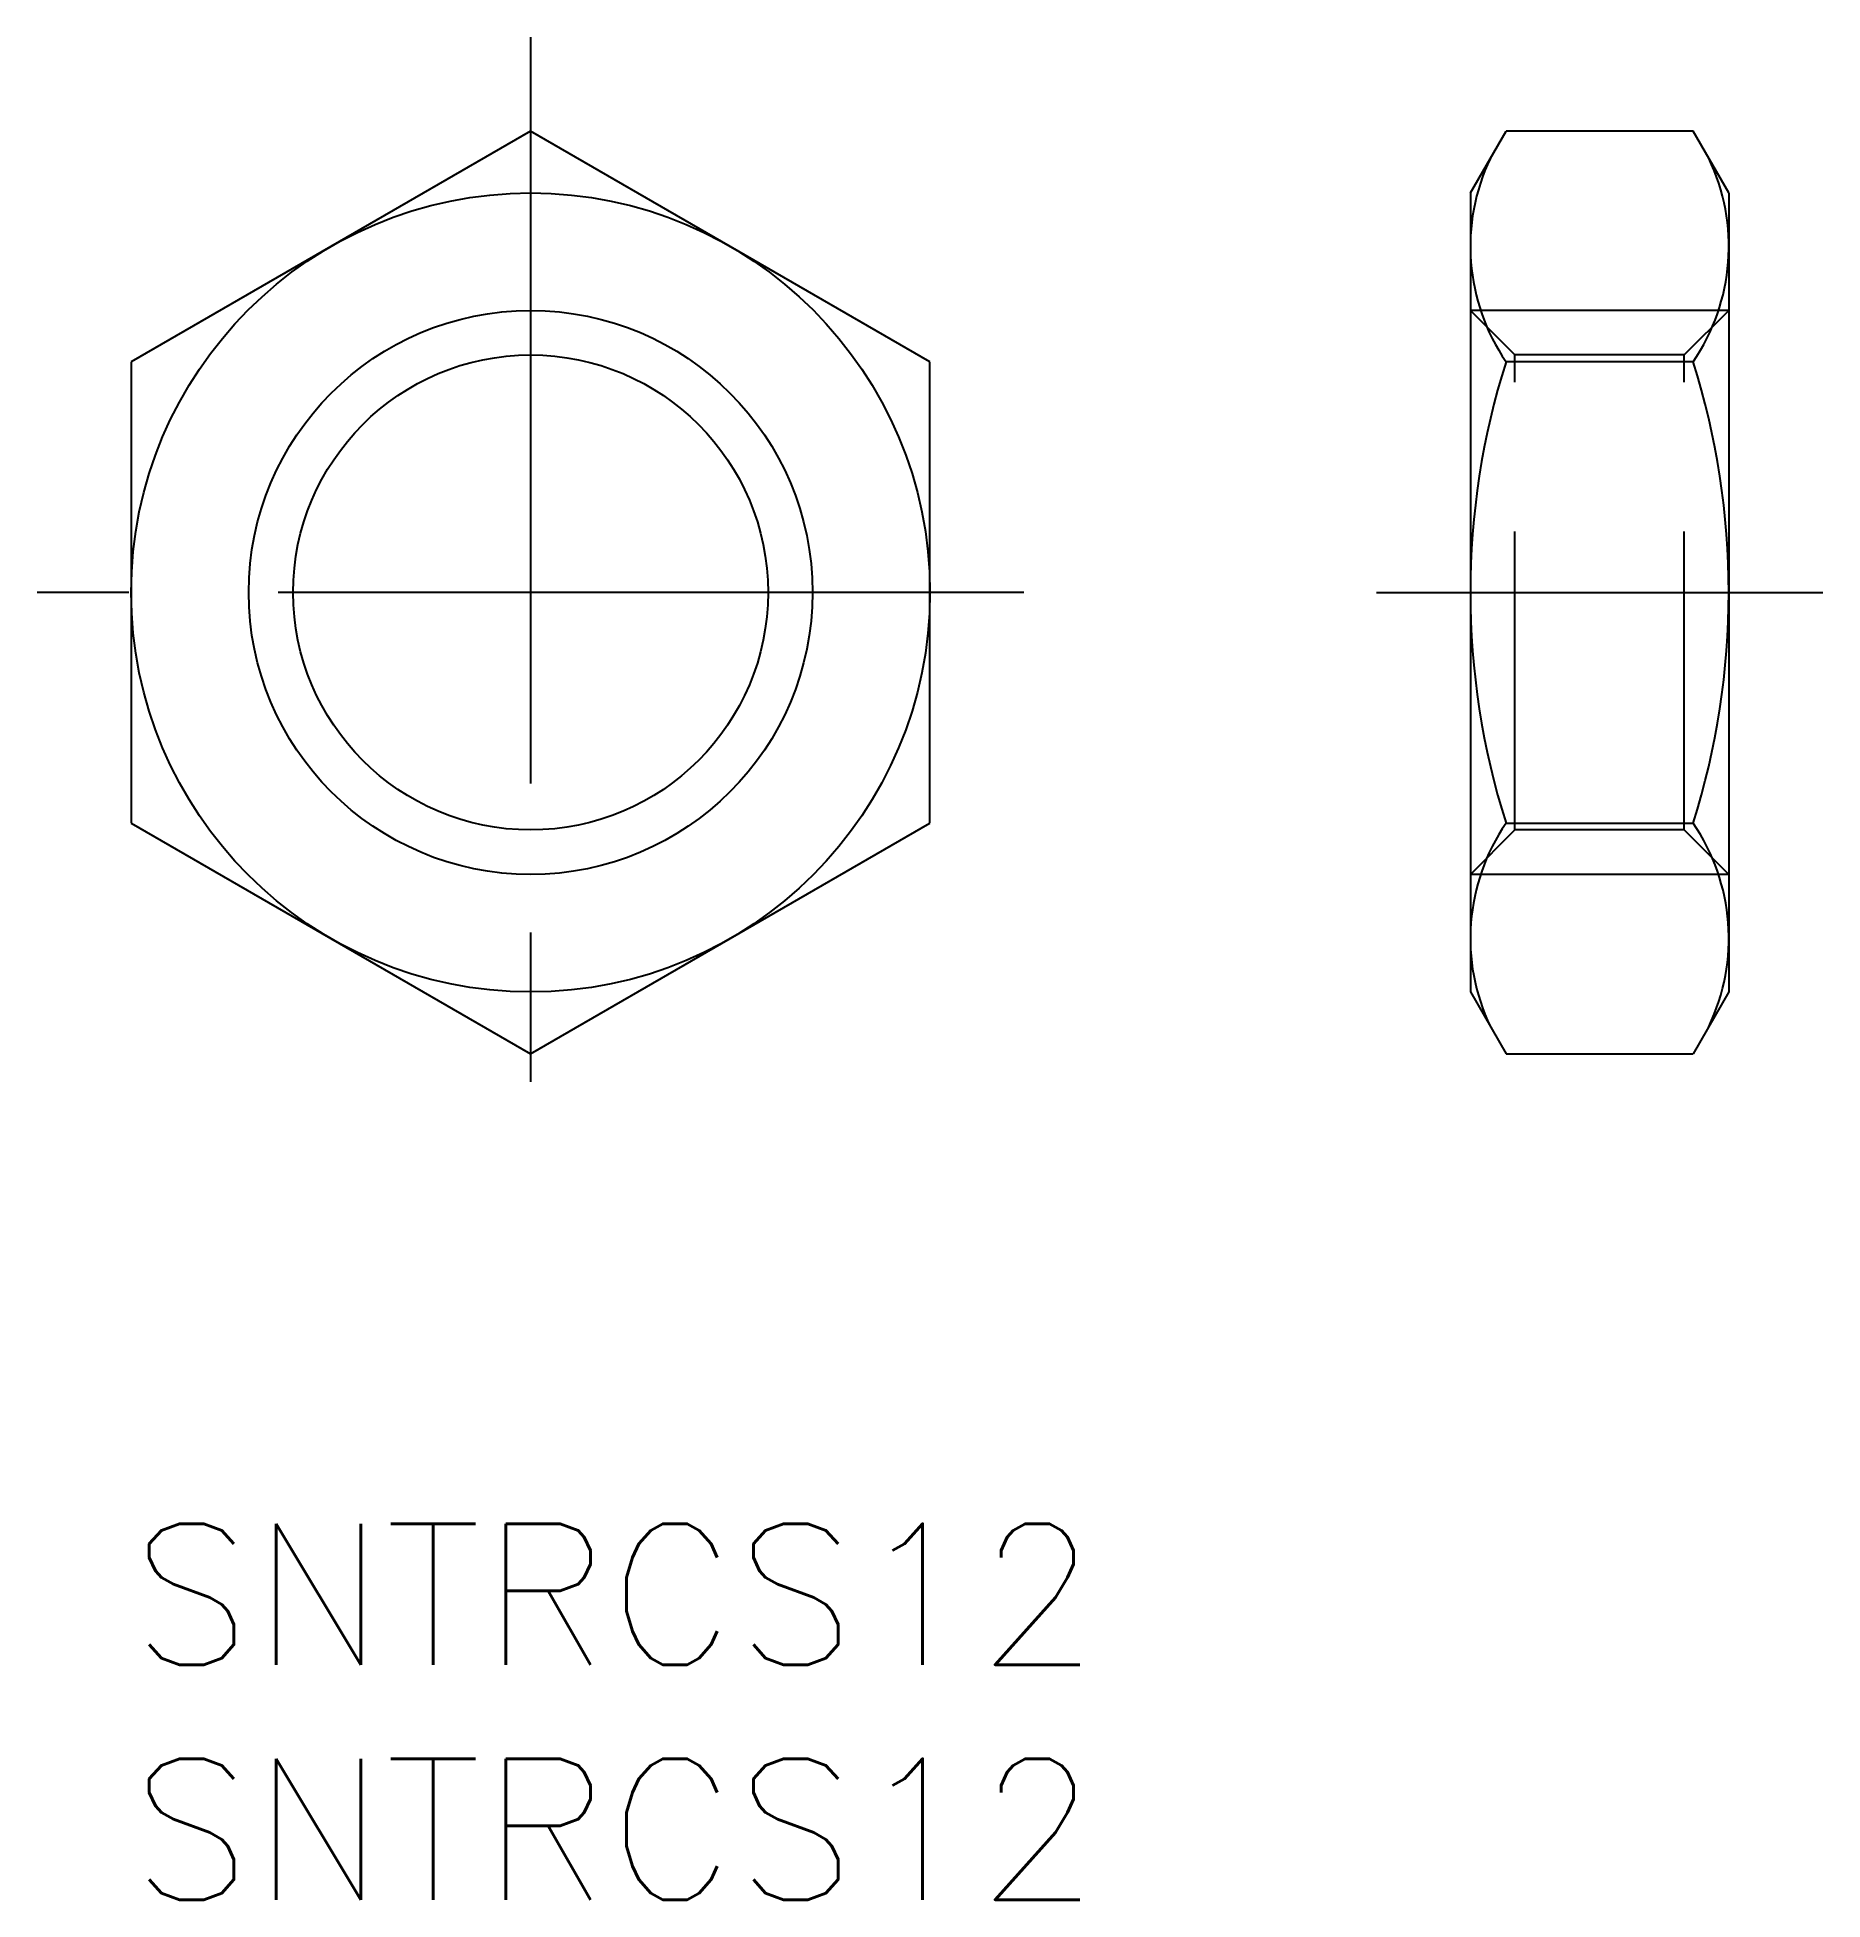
# Model space of a CAD drawing. Extents: x -2 to 36, y -8.2 to 31.4.
import ezdxf

# ---------------------------------------------------------------- set-up
doc = ezdxf.new("R2010")
doc.units = 0
doc.header["$LTSCALE"] = 0.5
doc.linetypes.add('CENTER', pattern=[50.8, 31.75, -6.35, 6.35, -6.35])
doc.linetypes.add('DASHED', pattern=[19.05, 12.7, -6.35])
for name, color, linetype in [('MSM_CENTER', 1, 'CENTER'), ('MSM_CONTINUOUS', 7, 'CONTINUOUS'), ('MSM_DASHED', 4, 'DASHED'), ('MSM_NARROW', 5, 'CONTINUOUS'), ('MSM_PART_NUMBER', 7, 'CONTINUOUS')]:
    doc.layers.add(name, color=color, linetype=linetype)
doc.styles.get("Standard").update_dxf_attribs({"font": 'txt.shx', "height": 3, "bigfont": 'bigfont.shx'})

# ---------------------------------------------------------------- blocks, each defined once
blk = doc.blocks.new('*U3')
at = {"layer": 'MSM_PART_NUMBER'}
blk.add_text('SNTRCS12', height=3, dxfattribs=at).set_placement((-0.047, -3.23))
blk = doc.blocks.new('*U4')
at = {"layer": 'MSM_PART_NUMBER'}
blk.add_text('SNTRCS12', height=3, dxfattribs=at).set_placement((-0.047, -8.23))

msp = doc.modelspace()

# ---------------------------------------------------------------- linework, layer by layer
at = {"layer": 'MSM_CENTER'}
for p, q in [((8.453, 31.398), (8.453, 7.773)), ((18.953, 19.585), (-2.047, 19.585)), ((26.453, 19.585), (35.953, 19.585))]:
    msp.add_line(p, q, dxfattribs=at)
at = {"layer": 'MSM_CONTINUOUS'}
for p, q in [((8.453, 29.4), (-0.047, 24.493)), ((16.953, 24.493), (8.453, 29.4)), ((28.453, 28.085), (29.212, 29.4)), ((33.194, 29.4), (29.212, 29.4)), ((33.953, 28.085), (33.194, 29.4)), ((28.453, 28.085), (28.453, 11.085)), ((33.953, 28.085), (33.953, 11.085)), ((-0.047, 24.493), (-0.047, 14.678)), ((16.953, 14.678), (16.953, 24.493)), ((33.194, 24.493), (29.212, 24.493)), ((-0.047, 14.678), (8.453, 9.77)), ((8.453, 9.77), (16.953, 14.678)), ((29.212, 14.678), (33.194, 14.678)), ((28.453, 11.085), (29.212, 9.77)), ((33.953, 11.085), (33.194, 9.77)), ((29.212, 9.77), (33.194, 9.77))]:
    msp.add_line(p, q, dxfattribs=at)
for radius in [8.5, 5.053]:
    msp.add_circle((8.453, 19.585), radius, dxfattribs=at)
for centre, radius, start, end in [((32.798, 26.947), 4.345, 154.3842, 214.3842), ((29.608, 26.947), 4.345, 325.6158, 25.6158), ((44.694, 19.585), 16.241, 162.412, 197.588), ((17.712, 19.585), 16.241, 342.412, 17.588), ((32.798, 12.224), 4.345, 145.6158, 205.6158), ((29.608, 12.224), 4.345, 334.3842, 34.3842)]:
    msp.add_arc(centre, radius, start, end, dxfattribs=at)
at = {"layer": 'MSM_DASHED'}
for p, q in [((33.953, 25.585), (28.453, 25.585)), ((28.453, 25.585), (29.4, 24.638)), ((33.953, 25.585), (33.006, 24.638)), ((29.4, 14.532), (29.4, 24.638)), ((33.006, 24.638), (29.4, 24.638)), ((33.006, 14.532), (33.006, 24.638)), ((28.453, 13.585), (29.4, 14.532)), ((33.006, 14.532), (29.4, 14.532)), ((33.953, 13.585), (33.006, 14.532)), ((33.953, 13.585), (28.453, 13.585))]:
    msp.add_line(p, q, dxfattribs=at)
at = {"layer": 'MSM_NARROW'}
msp.add_circle((8.453, 19.585), 6, dxfattribs=at)

# ---------------------------------------------------------------- block references
at = {"layer": 'MSM_CONTINUOUS'}
for name in ['*U3', '*U4']:
    msp.add_blockref(name, (0, 0), dxfattribs=at)

doc.saveas('drawing.dxf')
